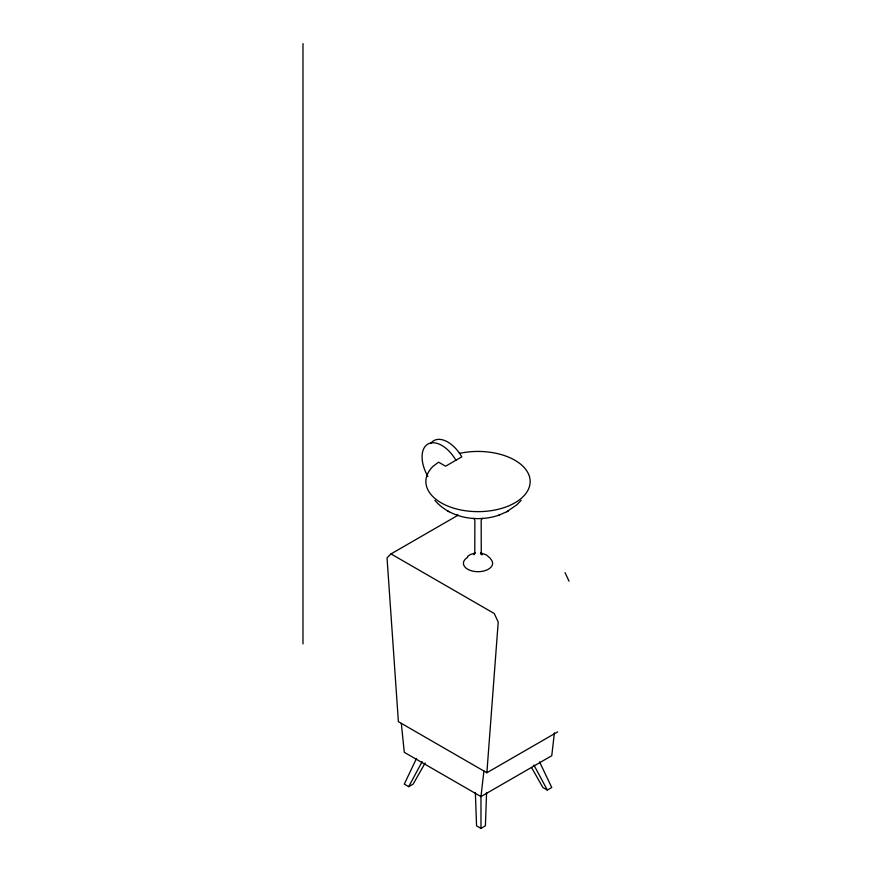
<?xml version="1.0" encoding="UTF-8"?>
<svg xmlns="http://www.w3.org/2000/svg" width="872" height="872" viewBox="0 0 872 872"><rect width="100%" height="100%" fill="white"/><g stroke="black" fill="none" stroke-linecap="round" stroke-linejoin="round"><path stroke-width="1.31" d="M486.587 792.452L485.399 825.849L480.973 828.4L476.548 825.849L475.36 792.452M486.87 772.745L498.217 622.052L494.25 613.517L391.005 553.916L387.037 557.862L398.384 721.656L486.87 772.745L557.666 731.87M401.327 723.357L404.281 752.307L480.973 796.583L483.916 771.044M554.407 732.862L551.758 755.719L480.973 796.583M416.511 758.433L404.281 784.124L408.706 786.675L413.132 784.124L425.187 762.913M482.183 518.251L481.18 520.333L481.257 553.295L482.085 554.745L480.527 553.862M474.477 554.32L473.954 554.745L474.793 553.295L474.858 520.333L473.856 518.251M408.706 786.675L422.124 761.67M521.183 500.332L516.856 504.79L506.741 511.744M467.621 556.401L470.15 554.625L475.393 552.859M391.005 553.916L458.258 515.09M531.528 767.502L542.918 787.525L547.344 790.087L551.758 787.525L539.539 761.834M434.856 500.332C450.29 518.339 477.693 522.688 499.427 514.981M498.326 515.472L508.3 511.047M480.657 552.859L486.511 554.963L490.238 558.287M447.75 511.047L449.298 511.744M456.612 514.981L457.713 515.472M533.926 765.071L547.344 790.087M565.034 572.642L569.013 581.188M480.973 795.962L480.973 828.4M302.987 43.6L302.987 643.907M490.663 559.061A14.595 8.426 0 0 1 486.402 570.179A14.595 8.426 0 0 1 466.836 568.697A14.595 8.426 0 0 1 467.697 557.317M459.348 453.429A52.146 30.106 0 0 1 530.034 479.437A52.146 30.106 0 0 1 466.291 510.872A52.146 30.106 0 0 1 432.861 466.487L438.594 462.182L445.581 466.215L461.8 456.841A28.024 16.176 60 0 0 430.626 443.586M427.88 476.428A28.024 16.176 60 0 1 427.88 444.066A28.024 16.176 60 0 1 455.903 460.253M481.835 554.538L481.42 554.058L481.802 554.603"/></g></svg>
